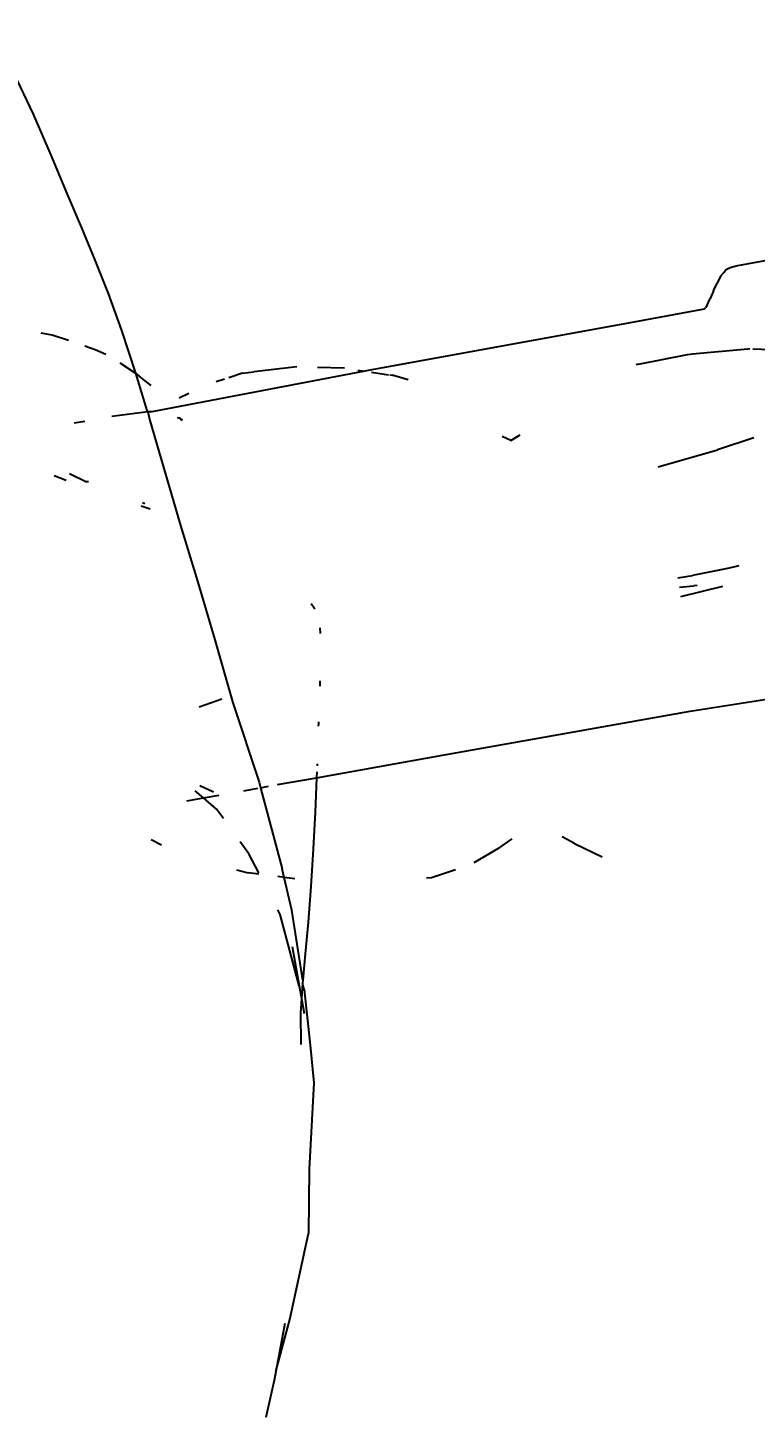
# Model space of a CAD drawing. Header units: inches. Extents: x -52 to 87, y -61 to 47.
# Drawn here: x 38.928 to 39.575, y -22.021 to -20.79 of the extents above; entities that cross this region are included whole.
import ezdxf

# ---------------------------------------------------------------- set-up
doc = ezdxf.new("R2010")
doc.units = ezdxf.units.IN
doc.header["$MEASUREMENT"] = 0
doc.dimstyles.get("Standard").update_dxf_attribs({"dimtxt": 1, "dimasz": 1, "dimexe": 0.18, "dimexo": 0.0625, "dimgap": 0.09, "dimtad": 0, "dimtih": 1, "dimtoh": 1, "dimdec": 1, "dimdsep": 46, "dimlunit": 3, "dimtxsty": 'Standard', "dimblk": 'OBLIQUE', "dimcen": 1, "dimse1": 1, "dimse2": 1, "dimclrd": 1, "dimadec": 0, "dimazin": 0, "dimtfac": 1, "dimtdec": 1, "dimtofl": 0, "dimtmove": 0, "dimatfit": 3, "dimfxl": 1, "dimtolj": 1, "dimtzin": 0, "dimarcsym": 0})

# ---------------------------------------------------------------- blocks, each defined once
blk = doc.blocks.new('_Oblique')
at = {"color": 0, "linetype": 'ByBlock', "lineweight": -2}
blk.add_line((-0.5, -0.5), (0.5, 0.5), dxfattribs=at)
blk = doc.blocks.new('*D6')
at = {"color": 1, "lineweight": -2, "transparency": 16777216}
for p, q in [((2.5723, 46.7915), (37.2384, 46.7915)), ((74.5723, 46.7915), (38.5851, 46.7915))]:
    blk.add_line(p, q, dxfattribs=at)
at = {"layer": 'Defpoints', "color": 0, "transparency": 16777216}
for p in [(74.5723, 46.7915), (2.5723, -45.4684), (74.5723, -45.4684)]:
    blk.add_point(p, dxfattribs=at)
at = {"color": 1, "lineweight": -2, "transparency": 16777216, "rotation": 180}
blk.add_blockref('_Oblique', (2.5723, 46.7915), dxfattribs=at)
at = {"color": 1, "lineweight": -2, "transparency": 16777216}
blk.add_blockref('_Oblique', (74.5723, 46.7915), dxfattribs=at)
at = {"color": 0, "transparency": 16777216, "insert": (37.9117, 46.7915), "char_height": 1, "attachment_point": 5}
blk.add_mtext("\\A1;6'", dxfattribs=at)

msp = doc.modelspace()

# ---------------------------------------------------------------- linework, layer by layer
for p, q in [((38.916, -20.8298), (38.9335, -20.8667)), ((38.9335, -20.8667), (38.9491, -20.903)), ((38.9491, -20.903), (38.9632, -20.9372)), ((38.9632, -20.9372), (38.9762, -20.9676)), ((38.9762, -20.9676), (38.9883, -20.9965)), ((38.9883, -20.9965), (39, -21.0262)), ((39.5597, -21.0015), (39.5532, -21.0032)), ((39.5695, -20.9998), (39.5597, -21.0015)), ((39.5838, -20.9972), (39.5695, -20.9998)), ((39.5445, -21.0108), (39.5414, -21.0168)), ((39.5445, -21.0108), (39.5477, -21.0071)), ((39.5477, -21.0071), (39.549, -21.0055)), ((39.5532, -21.0032), (39.549, -21.0055)), ((39, -21.0262), (39.0119, -21.0589)), ((39.5383, -21.0238), (39.5353, -21.0306)), ((39.5383, -21.0238), (39.5414, -21.0168)), ((39.5301, -21.0401), (39.5312, -21.0387)), ((39.5325, -21.0364), (39.5312, -21.0387)), ((39.5325, -21.0364), (39.5353, -21.0306)), ((39.5301, -21.0401), (39.4563, -21.0538)), ((38.9502, -21.063), (38.9406, -21.0613)), ((38.9648, -21.068), (38.9502, -21.063)), ((39.0119, -21.0589), (39.0242, -21.0968)), ((39.4563, -21.0538), (39.2361, -21.0938)), ((38.9884, -21.0761), (38.9792, -21.073)), ((38.9979, -21.0803), (38.9884, -21.0761)), ((39.5197, -21.0796), (39.5688, -21.0754)), ((39.5707, -21.0755), (39.5688, -21.0754)), ((39.608, -21.0771), (39.5732, -21.0756)), ((39.0103, -21.0877), (39.0242, -21.0968)), ((39.4716, -21.0888), (39.5151, -21.0803)), ((39.5151, -21.0803), (39.5197, -21.0796)), ((39.0242, -21.0968), (39.0275, -21.0995)), ((39.0242, -21.0968), (39.0343, -21.13)), ((39.0384, -21.108), (39.0275, -21.0995)), ((39.2283, -21.0952), (39.0388, -21.1312)), ((39.1195, -21.0968), (39.1072, -21.101)), ((39.1195, -21.0968), (39.1295, -21.0958)), ((39.1679, -21.0914), (39.1295, -21.0958)), ((39.2101, -21.0925), (39.1863, -21.0919)), ((39.222, -21.0943), (39.2283, -21.0952)), ((39.2361, -21.0938), (39.2283, -21.0952)), ((39.2343, -21.0961), (39.2494, -21.0983)), ((39.2505, -21.0985), (39.2525, -21.0988)), ((39.2668, -21.103), (39.2525, -21.0988)), ((39.4716, -21.0888), (39.4691, -21.0894)), ((39.1036, -21.1022), (39.0961, -21.1047)), ((39.0632, -21.119), (39.0719, -21.1146)), ((39.0354, -21.1314), (39.0034, -21.1355)), ((39.0343, -21.13), (39.0354, -21.1314)), ((39.0388, -21.1312), (39.0354, -21.1314)), ((39.0354, -21.1314), (39.037, -21.139)), ((39.064, -21.1373), (39.0618, -21.1366)), ((39.064, -21.1373), (39.0632, -21.1364)), ((39.0654, -21.1392), (39.064, -21.1373)), ((39.064, -21.1373), (39.066, -21.1383)), ((38.9794, -21.1398), (38.9699, -21.1415)), ((39.037, -21.139), (39.0645, -21.2325)), ((39.3581, -21.1567), (39.3504, -21.1533)), ((39.3581, -21.1567), (39.3665, -21.1518)), ((39.574, -21.1543), (39.5418, -21.1651)), ((39.489, -21.1801), (39.5418, -21.1651)), ((38.9801, -21.1935), (38.9656, -21.1864)), ((38.9627, -21.1923), (38.9521, -21.1883)), ((38.9825, -21.1935), (38.9801, -21.1935)), ((39.0374, -21.2178), (39.0293, -21.2153)), ((39.0307, -21.2119), (39.0327, -21.2127)), ((39.0645, -21.2325), (39.0794, -21.2819)), ((39.5521, -21.2702), (39.5196, -21.2768)), ((39.5609, -21.2681), (39.5521, -21.2702)), ((39.0794, -21.2819), (39.0949, -21.3341)), ((39.5066, -21.2789), (39.5196, -21.2768)), ((39.5079, -21.2871), (39.5209, -21.2861)), ((39.5092, -21.2955), (39.5467, -21.2864)), ((39.5238, -21.2857), (39.5209, -21.2861)), ((39.1805, -21.3018), (39.1838, -21.3065)), ((39.0949, -21.3341), (39.1109, -21.39)), ((39.1887, -21.3283), (39.1885, -21.3234)), ((39.1883, -21.3706), (39.1881, -21.3752)), ((39.081, -21.3935), (39.1012, -21.3865)), ((39.1109, -21.39), (39.1344, -21.4607)), ((39.5176, -21.3975), (39.5931, -21.3856)), ((39.187, -21.4083), (39.1869, -21.4107)), ((39.187, -21.407), (39.187, -21.4083)), ((39.2972, -21.4365), (39.5176, -21.3975)), ((39.1854, -21.4568), (39.2972, -21.4365)), ((39.1858, -21.4443), (39.1858, -21.4462)), ((39.1505, -21.4628), (39.1854, -21.4568)), ((39.1854, -21.4568), (39.1841, -21.4872)), ((39.1856, -21.4514), (39.1854, -21.4568)), ((39.0848, -21.4746), (39.0774, -21.4684)), ((39.0937, -21.4694), (39.0814, -21.4638)), ((39.1206, -21.4682), (39.1332, -21.4659)), ((39.1344, -21.4607), (39.1354, -21.4656)), ((39.1354, -21.4656), (39.1427, -21.4642)), ((39.1354, -21.4656), (39.1547, -21.5375)), ((39.0699, -21.4773), (39.0848, -21.4746)), ((39.0848, -21.4746), (39.0987, -21.4721)), ((39.0965, -21.4845), (39.0848, -21.4746)), ((39.1025, -21.4928), (39.0965, -21.4845)), ((39.1841, -21.4872), (39.1823, -21.52)), ((39.0476, -21.5165), (39.0384, -21.5118)), ((39.1252, -21.5242), (39.1175, -21.5135)), ((39.3475, -21.5193), (39.3253, -21.5323)), ((39.3475, -21.5193), (39.3594, -21.5109)), ((39.4147, -21.5151), (39.4038, -21.5091)), ((39.4147, -21.5151), (39.4392, -21.5269)), ((39.1339, -21.5412), (39.1252, -21.5242)), ((39.1823, -21.52), (39.1803, -21.5533)), ((39.114, -21.5384), (39.1244, -21.5411)), ((39.1341, -21.5424), (39.1244, -21.5411)), ((39.1566, -21.5454), (39.1547, -21.5375)), ((39.3089, -21.5384), (39.2874, -21.5456)), ((39.1566, -21.5454), (39.1508, -21.5446)), ((39.1659, -21.5466), (39.1566, -21.5454)), ((39.1633, -21.5743), (39.1566, -21.5454)), ((39.1803, -21.5533), (39.1779, -21.5851)), ((39.2874, -21.5456), (39.283, -21.546)), ((39.1529, -21.5783), (39.1508, -21.5742)), ((39.17, -21.6418), (39.1529, -21.5783)), ((39.1731, -21.6365), (39.1633, -21.5743)), ((39.1779, -21.5851), (39.1752, -21.6132)), ((39.1637, -21.6066), (39.17, -21.6418)), ((39.1752, -21.6132), (39.1731, -21.6365)), ((39.17, -21.6418), (39.172, -21.6529)), ((39.1728, -21.6396), (39.172, -21.6529)), ((39.1731, -21.6365), (39.1728, -21.6396)), ((39.1744, -21.6448), (39.1728, -21.6396)), ((39.172, -21.6529), (39.1712, -21.6659)), ((39.172, -21.6529), (39.1744, -21.6664)), ((39.1744, -21.6448), (39.1795, -21.6945)), ((39.1712, -21.6659), (39.1713, -21.6939)), ((39.1795, -21.6945), (39.1828, -21.728)), ((39.1828, -21.728), (39.1789, -21.8047)), ((39.1789, -21.8047), (39.1783, -21.862)), ((39.1615, -21.9384), (39.1783, -21.862)), ((39.1491, -21.9846), (39.1615, -21.9384)), ((39.157, -21.942), (39.1491, -21.9846)), ((39.1491, -21.9846), (39.1478, -21.9911)), ((39.1478, -21.9911), (39.1401, -22.0254))]:
    msp.add_line(p, q)

# ---------------------------------------------------------------- dimensions: what is measured, and where the dimension line sits
dim = msp.add_linear_dim(base=(74.5723, 46.7915), p1=(2.5723, -45.4684), p2=(74.5723, -45.4684), dimstyle='Standard')
dim.commit()
dim.dimension.update_dxf_attribs({"geometry": '*D6', "text_midpoint": (37.9117, 46.7915), "dimtype": 160})

doc.saveas('drawing.dxf')
